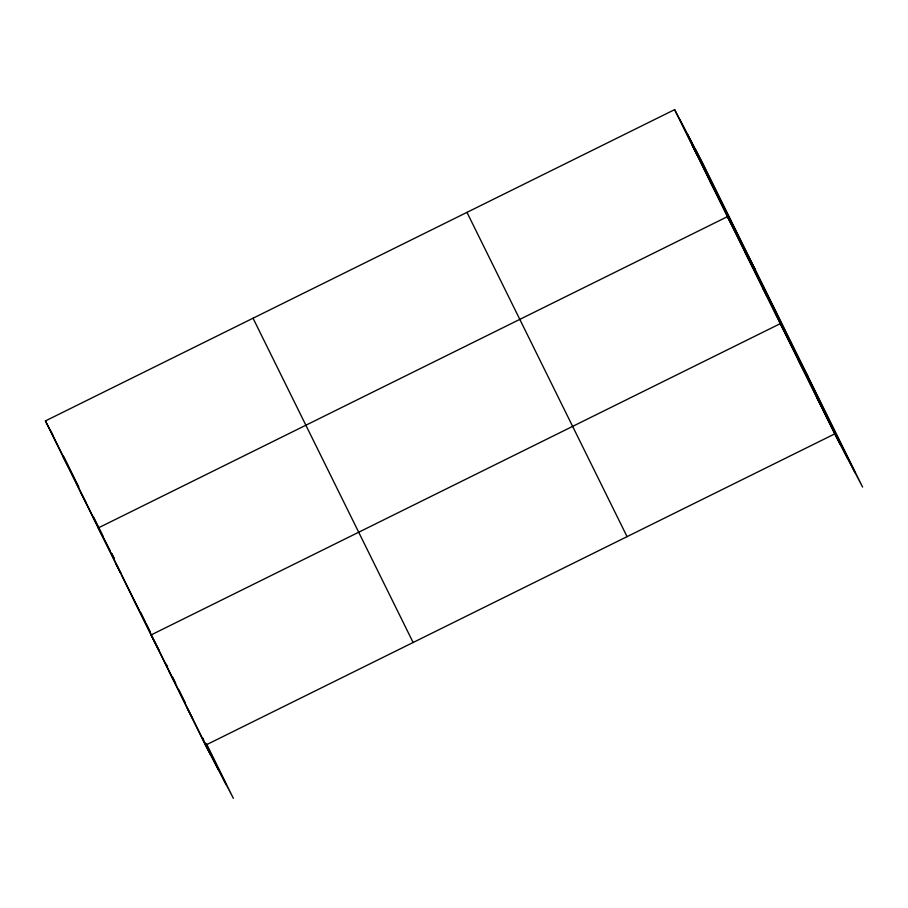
<?xml version="1.0" encoding="UTF-8"?>
<svg xmlns="http://www.w3.org/2000/svg" width="908" height="908" viewBox="0 0 908 908"><rect width="100%" height="100%" fill="white"/><g stroke="black" fill="none" stroke-linecap="round" stroke-linejoin="round"><path stroke-width="1.36" d="M206.491 743.868L233.39 798.359L205.492 745.218L45.4 420.937L674.61 109.641L702.508 162.782L862.6 487.063L834.702 433.911L674.61 109.641M205.492 745.218L834.702 433.911M692.214 145.303L697.457 155.302M709.829 180.976L715.073 190.975M755.342 269.789L727.433 216.649L98.234 527.957L110.333 550.997M745.048 252.322L750.292 262.31M762.652 287.984L767.907 297.983M808.165 376.809L780.267 323.657L151.057 634.964L159.422 650.888M798.416 360.408L803.659 370.407M816.553 397.159L821.797 407.159M45.4 420.937L53.141 435.681M63.015 456.611L68.259 466.61M80.619 492.284L85.863 502.272M111.593 553.415L114.158 558.295M115.838 563.618L121.082 573.618L50.644 430.937M133.453 599.291L138.697 609.291M169.206 671.716L174.45 681.704M187.354 708.467L192.598 718.455M695.029 148.537L855.12 472.818M687.333 133.873L847.425 458.143M679.854 119.629L839.945 443.91M466.973 212.37L627.065 536.639M253.037 318.209L413.129 642.489M205.9 743.573L225.922 784.126M63.583 456.247L75.739 480.843M76.34 482.08L78.769 486.994M93.342 516.516L103.058 536.197M111.559 553.415L113.988 558.341M140.706 612.457L145.564 622.298M146.177 623.524L150.422 632.138M166.289 664.27L167.537 666.801M172.543 676.937L175.675 683.281M178.797 689.615L181.929 695.948M182.553 697.219L185.05 702.281M202.575 737.773L203.823 740.304M205.072 742.835L218.215 769.451M121.695 574.843L210.735 755.206"/></g></svg>
